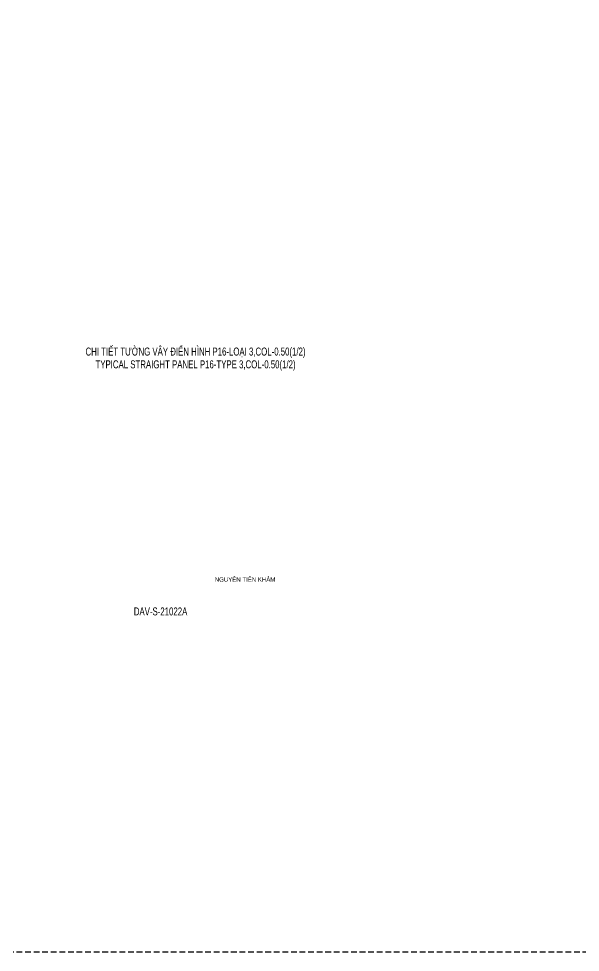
# Model space of a CAD drawing. Header units: millimetres. Extents: x 2611025 to 4139346, y -89870 to 101087.
# Drawn here: x 3209512 to 3238978, y -78018 to -29017 of the extents above; entities that cross this region are included whole.
import ezdxf
from ezdxf.enums import TextEntityAlignment as Align

# ---------------------------------------------------------------- set-up
doc = ezdxf.new("R2010")
doc.units = ezdxf.units.MM
doc.header["$LTSCALE"] = 1200
doc.linetypes.add('HIDDEN', pattern=[0.375, 0.25, -0.125])
doc.layers.add('CDC -TEXT KHUNG', color=7, linetype='Continuous')
doc.layers.add('CDC_06.TEXT', color=2, linetype='Continuous')
doc.layers.add('TCHI', color=4, linetype='HIDDEN', lineweight=30)
doc.styles.add('BIGTEXT', font='arial.ttf', dxfattribs={"width": 0.8})
doc.styles.add('KT CDC', font='arial.ttf', dxfattribs={"width": 0.85, "height": 200})
doc.styles.add('SMTEXT', font='arial.ttf', dxfattribs={"width": 0.75})

msp = doc.modelspace()

# ---------------------------------------------------------------- linework, layer by layer
at = {"layer": 'TCHI'}
msp.add_lwpolyline([(3123530.3, 17806.3), (3340199.8, 17806.3), (3340199.8, -78017.7), (3123530.3, -78017.7)], close=True, dxfattribs=at)

# ---------------------------------------------------------------- texts
at = {"layer": 'CDC -TEXT KHUNG', "style": 'KT CDC', "width": 0.85}
msp.add_text('NGUYỄN TIẾN KHẢM', height=234, dxfattribs=at).set_placement((3219798.6, -58565.2))
at = {"layer": 'CDC_06.TEXT', "color": 4, "style": 'BIGTEXT', "width": 0.7}
for s, p in [('CHI TIẾT TƯỜNG VÂY ĐIỂN HÌNH P16-LOẠI 3,COL-0.50(1/2)', (3218790.9, -46487.6)), ('TYPICAL STRAIGHT PANEL P16-TYPE 3,COL-0.50(1/2)', (3218790.9, -47211))]:
    msp.add_text(s, height=420, dxfattribs=at).set_placement(p, align=Align.MIDDLE)
at = {"layer": 'CDC_06.TEXT', "color": 2, "linetype": 'ByBlock', "style": 'SMTEXT', "width": 0.7}
msp.add_text('DAV-S-21022A', height=420, dxfattribs=at).set_placement((3216956.2, -60126.1), align=Align.MIDDLE)

doc.saveas('drawing.dxf')
